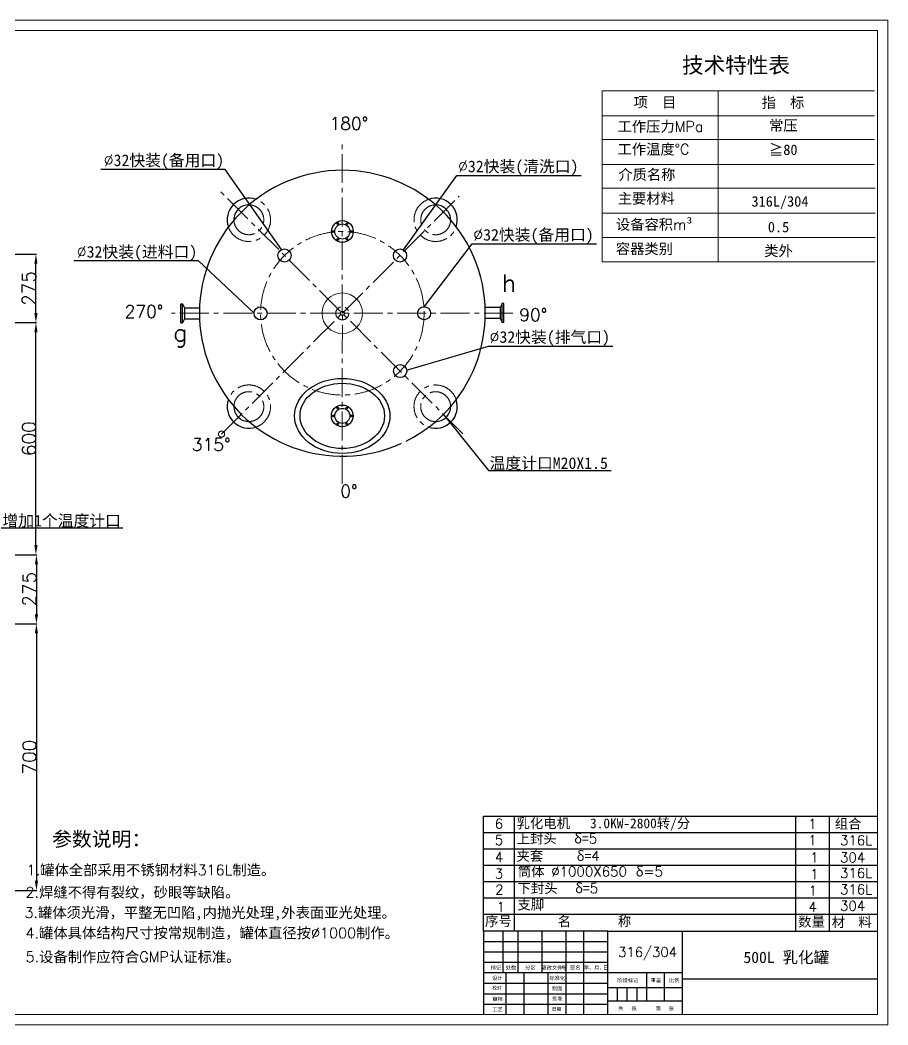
# Model space of a CAD drawing. Header units: millimetres. Extents: x 26307 to 30238, y -344 to 2259.
# Drawn here: x 27990 to 30238, y -344 to 2259 of the extents above; entities that cross this region are included whole.
import ezdxf

# ---------------------------------------------------------------- set-up
doc = ezdxf.new("R2010")
doc.units = ezdxf.units.MM
doc.header["$PDMODE"] = 3
doc.linetypes.add('CENTER2', pattern=[1.125, 0.75, -0.125, 0.125, -0.125])
for name, color, linetype, lineweight in [('中心线', 1, 'CENTER2', 15), ('图层1', 2, 'Continuous', 13), ('实线', 7, 'Continuous', 20)]:
    doc.layers.add(name, color=color, linetype=linetype, lineweight=lineweight)
doc.styles.add('Fs', font='')
doc.styles.get("Standard").update_dxf_attribs({"font": 'txt', "bigfont": 'gbcbig.shx'})
doc.styles.get('Fs').set_extended_font_data('FangSong_GB2312')
doc.dimstyles.new('ISO-25', dxfattribs={"dimtxt": 2.5, "dimasz": 2.5, "dimexe": 1.25, "dimexo": 0.625, "dimtad": 1, "dimtxsty": 'Standard', "dimcen": 2.5, "dimadec": 0, "dimazin": 0, "dimtfac": 1, "dimtmove": 0, "dimatfit": 3, "dimfxl": 0, "dimarcsym": 0})

# ---------------------------------------------------------------- blocks, each defined once
blk = doc.blocks.new('*D8')
at = {"color": 0, "lineweight": -2, "transparency": 16777216}
for p, q in [((27829.9, 1475.2), (28032.8, 1475.2)), ((28031.5, 899.2), (28031.5, 1450.2)), ((27829.9, 874.2), (28032.8, 874.2))]:
    blk.add_line(p, q, dxfattribs=at)
at = {"color": 0, "transparency": 16777216}
for points in [[(28027.4, 1450.2), (28035.7, 1450.2), (28031.5, 1475.2)], [(28027.4, 899.2), (28035.7, 899.2), (28031.5, 874.2)]]:
    blk.add_solid(points, dxfattribs=at)
at = {"layer": 'Defpoints', "color": 0, "transparency": 16777216}
for p in [(27829.3, 1475.2), (28031.5, 1475.2), (27829.2, 874.2)]:
    blk.add_point(p, dxfattribs=at)
at = {"color": 0, "transparency": 16777216, "insert": (28013.4, 1174.7), "char_height": 35, "attachment_point": 5, "rotation": 90}
blk.add_mtext('600', dxfattribs=at)
blk = doc.blocks.new('*D9')
at = {"color": 0, "lineweight": -2, "transparency": 16777216}
for p, q in [((27829.9, 874.2), (28034, 874.2)), ((28032.8, 849.2), (28032.8, 720.2)), ((27326.4, 695.2), (28034, 695.2))]:
    blk.add_line(p, q, dxfattribs=at)
at = {"color": 0, "transparency": 16777216}
for points in [[(28028.6, 849.2), (28036.9, 849.2), (28032.8, 874.2)], [(28028.6, 720.2), (28036.9, 720.2), (28032.8, 695.2)]]:
    blk.add_solid(points, dxfattribs=at)
at = {"layer": 'Defpoints', "color": 0, "transparency": 16777216}
for p in [(27829.2, 874.2), (27325.8, 695.2), (28032.8, 695.2)]:
    blk.add_point(p, dxfattribs=at)
at = {"color": 0, "transparency": 16777216, "insert": (28014.7, 784.7), "char_height": 35, "attachment_point": 5, "rotation": 90}
blk.add_mtext('275', dxfattribs=at)
blk = doc.blocks.new('*D10')
at = {"color": 0, "lineweight": -2, "transparency": 16777216}
for p, q in [((27391.8, 1652.6), (28032.8, 1652.6)), ((28031.5, 1500.2), (28031.5, 1627.6)), ((27829.9, 1475.2), (28032.8, 1475.2))]:
    blk.add_line(p, q, dxfattribs=at)
at = {"color": 0, "transparency": 16777216}
for points in [[(28027.4, 1627.6), (28035.7, 1627.6), (28031.5, 1652.6)], [(28027.4, 1500.2), (28035.7, 1500.2), (28031.5, 1475.2)]]:
    blk.add_solid(points, dxfattribs=at)
at = {"layer": 'Defpoints', "color": 0, "transparency": 16777216}
for p in [(27391.1, 1652.6), (28031.5, 1652.6), (27829.3, 1475.2)]:
    blk.add_point(p, dxfattribs=at)
at = {"color": 0, "transparency": 16777216, "insert": (28013.4, 1563.9), "char_height": 35, "attachment_point": 5, "rotation": 90}
blk.add_mtext('275', dxfattribs=at)
blk = doc.blocks.new('*D11')
at = {"color": 0, "lineweight": -2, "transparency": 16777216}
for p, q in [((27326.4, 695.2), (28034, 695.2)), ((28032.8, 670.2), (28032.8, 29.8)), ((27860.4, 4.8), (28034, 4.8))]:
    blk.add_line(p, q, dxfattribs=at)
at = {"color": 0, "transparency": 16777216}
for points in [[(28028.6, 670.2), (28036.9, 670.2), (28032.8, 695.2)], [(28028.6, 29.8), (28036.9, 29.8), (28032.8, 4.8)]]:
    blk.add_solid(points, dxfattribs=at)
at = {"layer": 'Defpoints', "color": 0, "transparency": 16777216}
for p in [(27325.8, 695.2), (27859.7, 4.8), (28032.8, 4.8)]:
    blk.add_point(p, dxfattribs=at)
at = {"color": 0, "transparency": 16777216, "insert": (28014.7, 350), "char_height": 35, "attachment_point": 5, "rotation": 90}
blk.add_mtext('700', dxfattribs=at)

msp = doc.modelspace()

# ---------------------------------------------------------------- linework, layer by layer
for p, q in [((28406.681, 1474.884), (28406.681, 1524.154)), ((28406.681, 1524.154), (28410.808, 1524.154)), ((28410.808, 1474.884), (28410.808, 1524.154)), ((28410.808, 1524.154), (28415.962, 1513.608)), ((28415.962, 1513.608), (28455.315, 1513.608)), ((28415.962, 1513.608), (28415.962, 1485.429)), ((29234.006, 1514.219), (29194.653, 1514.16)), ((29239.144, 1524.772), (29234.006, 1514.219)), ((29234.006, 1514.219), (29234.048, 1486.04)), ((29243.272, 1524.779), (29239.144, 1524.772)), ((29239.218, 1475.502), (29239.144, 1524.772)), ((29243.345, 1475.508), (29243.272, 1524.779)), ((28415.962, 1485.429), (28410.808, 1474.884)), ((28415.962, 1485.429), (28455.32, 1485.429)), ((29234.048, 1486.04), (29194.69, 1485.981)), ((29234.048, 1486.04), (29239.218, 1475.502)), ((28406.681, 1474.884), (28410.808, 1474.884)), ((29243.345, 1475.508), (29239.218, 1475.502)), ((29191.083, -101.107), (29191.083, 197.021)), ((29191.083, 197.021), (30211.02, 197.021)), ((29269.915, 197.021), (29269.915, -101.107)), ((29998.882, 197.021), (29998.882, -101.107)), ((30085.624, 197.021), (30085.624, -101.107)), ((29191.083, 154.665), (30211.02, 154.665)), ((29191.083, 154.665), (30211.02, 154.665)), ((29191.083, 112.309), (30211.02, 112.309)), ((29191.083, 69.953), (30211.02, 69.953)), ((29191.083, 27.597), (30211.02, 27.597)), ((29191.083, -14.759), (30211.02, -14.759)), ((29191.083, -57.115), (30211.02, -57.115)), ((29191.083, -101.107), (29191.083, -316.43)), ((29512.825, -101.107), (29191.083, -101.107)), ((29241.878, -208.841), (29241.878, -101.107)), ((29280.585, -208.841), (29280.585, -101.107)), ((29342.516, -208.841), (29342.516, -101.107)), ((29404.446, -316.43), (29404.446, -101.107)), ((29450.895, -316.43), (29450.895, -101.107)), ((29512.825, -316.43), (29512.825, -101.107)), ((29512.825, -101.107), (30211.02, -101.107)), ((29706.359, -316.43), (29706.359, -101.107)), ((29512.825, -127.987), (29191.083, -127.987)), ((29512.825, -154.866), (29191.083, -154.866)), ((29512.825, -181.746), (29191.083, -181.746)), ((29706.359, -208.841), (29191.083, -208.841)), ((29249.619, -317.22), (29249.619, -208.841)), ((29296.067, -316.43), (29296.067, -208.841)), ((29357.998, -316.43), (29357.998, -208.841)), ((29613.463, -282.384), (29613.463, -208.841)), ((29659.911, -282.384), (29659.911, -208.841)), ((29706.987, -224.199), (30211.02, -224.199)), ((29512.825, -235.936), (29191.083, -235.936)), ((29706.359, -247.548), (29512.825, -247.548)), ((29537.985, -282.384), (29537.985, -247.548)), ((29563.144, -282.384), (29563.144, -247.548)), ((29588.304, -282.384), (29588.304, -247.548)), ((29613.463, -282.384), (29613.463, -247.548)), ((29191.083, -263.03), (29512.825, -263.03)), ((29706.359, -282.384), (29512.825, -282.384)), ((29191.083, -290.125), (29512.825, -290.125))]:
    msp.add_line(p, q)
for centre, radius in [((28825.165, 1711.265), 28.118), ((28825.165, 1711.265), 19.489), ((28813.272, 1731.894), 2.161), ((28837.076, 1731.884), 2.161), ((28801.362, 1711.285), 2.161), ((28813.255, 1690.665), 2.161), ((28837.059, 1690.656), 2.161), ((28848.969, 1711.265), 2.161), ((28675.35, 1649.241), 16.942), ((28974.47, 1649.241), 16.942), ((28613.307, 1499.382), 16.942), ((29036.875, 1499.486), 16.942), ((28824.983, 1499.58), 5.294), ((28974.825, 1349.713), 16.942), ((28825.008, 1233.751), 28.118), ((28825.008, 1233.751), 19.489), ((28813.115, 1254.38), 2.161), ((28836.918, 1254.37), 2.161), ((28801.205, 1233.771), 2.161), ((28848.811, 1233.751), 2.161), ((28813.098, 1213.151), 2.161), ((28836.901, 1213.142), 2.161)]:
    msp.add_circle(centre, radius)
for centre, radius, start, end in [((28825.191, 1499.58), 370.141, 296.586953, 294.500778), ((28583.002, 1741.606), 56.135, 70.639339, 199.399377), ((29066.86, 1741.563), 56.135, 340.639339, 109.399377), ((28583.002, 1741.606), 38.67, 88.666788, 181.371928), ((29066.86, 1741.563), 38.67, 358.666788, 91.371928), ((28582.959, 1257.747), 56.135, 160.639339, 289.399377), ((29066.818, 1257.704), 56.135, 250.639339, 19.399377), ((28582.959, 1257.747), 38.67, 178.666788, 271.371928), ((29066.818, 1257.704), 38.67, 268.666788, 1.371928)]:
    msp.add_arc(centre, radius, start, end)
for major_axis, ratio in [((-123.422, 0.051), 0.78789968), ((-109.378, 0), 0.77289549)]:
    msp.add_ellipse((28825.008, 1233.751), major_axis=major_axis, ratio=ratio)
at = {"layer": '中心线', "ltscale": 100}
for p, q in [((28824.91, 1499.447), (28824.91, 1945.971)), ((29137.559, 1186.951), (28510.413, 1814.207)), ((28825.117, 1499.373), (29127.726, 1803.027)), ((29267.102, 1499.373), (28382.718, 1499.373)), ((28512.264, 1186.541), (28824.915, 1499.373)), ((28824.936, 1057.463), (28825.117, 1499.373))]:
    msp.add_line(p, q, dxfattribs=at)
for centre, radius in [((28825.096, 1499.486), 211.78), ((28825.05, 1499.514), 16.942)]:
    msp.add_circle(centre, radius, dxfattribs=at)
at = {"layer": '中心线', "color": 0, "ltscale": 100}
msp.add_circle((28512.264, 1186.541), 7.931, dxfattribs=at)
at = {"layer": '中心线', "ltscale": 100}
for centre, radius, start, end in [((28583.002, 1741.606), 56.135, 199.399377, 70.639339), ((28583.002, 1741.606), 38.67, 181.371928, 88.666788), ((29066.86, 1741.563), 56.135, 109.399377, 340.639339), ((29066.86, 1741.563), 38.67, 91.371928, 358.666788), ((28582.959, 1257.747), 56.135, 289.399377, 160.639339), ((29066.818, 1257.704), 56.135, 19.399377, 250.639339), ((28582.959, 1257.747), 38.67, 271.371928, 178.666788), ((29066.818, 1257.704), 38.67, 1.371928, 268.666788)]:
    msp.add_arc(centre, radius, start, end, dxfattribs=at)
at = {"layer": '实线'}
for p, q in [((29497.822, 2075.621), (29497.822, 1884.755)), ((29497.822, 2075.621), (30203.549, 2075.621)), ((29798.923, 2075.621), (29798.923, 1884.755)), ((29497.822, 2010.742), (30203.549, 2010.742)), ((29497.822, 1949.633), (30203.549, 1949.633)), ((29497.822, 1884.755), (30203.549, 1884.755)), ((29497.822, 1884.755), (30203.549, 1884.755)), ((29497.822, 1884.755), (29497.822, 1632.779)), ((29798.923, 1884.755), (29798.923, 1632.779)), ((29497.822, 1823.645), (30205.435, 1823.645)), ((29497.822, 1758.767), (30205.435, 1758.767)), ((29497.822, 1695.773), (30205.435, 1695.773)), ((29497.822, 1632.779), (30205.435, 1632.779))]:
    msp.add_line(p, q, dxfattribs=at)
for points in [[(30238.128, 2258.81), (26307.498, 2258.81), (26307.498, -343.538), (30238.128, -343.538)], [(30211.02, -316.43), (26334.606, -316.43), (26334.606, 2231.702), (30211.02, 2231.702)]]:
    msp.add_lwpolyline(points, close=True, dxfattribs=at)
msp.add_circle((28824.983, 1499.58), 52.438, dxfattribs=at)

# ---------------------------------------------------------------- texts
at = {"style": 'Fs'}
for s, height, p in [('标记', 9.6767, (29209.343, -200.21)), ('处数', 9.6767, (29248.364, -200.08)), ('分区', 9.6767, (29298.473, -200.001)), ('更改文件', 9.6767, (29340.792, -200.269)), ('号', 9.677, (29392.693, -200.789)), ('签名', 9.6767, (29414.751, -200.132)), ('年、月、', 9.6767, (29450.895, -200.184)), ('日', 9.677, (29500.217, -200.106)), ('设计', 9.6767, (29213.266, -227.148)), ('标准化', 9.6767, (29361.346, -227.279)), ('阶段标记', 9.6767, (29537.357, -233.111)), ('重量', 9.6767, (29623.846, -233.059)), ('比例', 9.6767, (29671, -232.928)), ('制图', 9.6767, (29368.303, -254.269)), ('审核', 9.6767, (29213.711, -281.416)), ('批准', 9.6767, (29368.303, -279.896)), ('工艺', 9.6767, (29213.423, -308.511)), ('共', 9.677, (29539.929, -305.675)), ('张', 9.677, (29573.649, -305.675)), ('第', 9.677, (29636.958, -305.648)), ('张', 9.677, (29670.678, -305.648))]:
    msp.add_text(s, height=height, dxfattribs=at).set_placement(p)
at = {"attachment_point": 1}
for s, insert, char_height, width in [('180%%d', (28791.786, 2007.309), 32.5293, 939.74497), ('270%%d', (28260.988, 1520.33), 32.5293, 939.74497), ('90%%d', (29283.296, 1511.726), 32.5293, 939.74497), ('315%%d', (28435.099, 1175.698), 32.5293, 939.74497), ('0%%d', (28819.878, 1054.85), 32.5293, 939.74497), ('6', (29219.914, 190.138), 25.414, 734.17597), ('{\\fSimSun|b0|i0|c134|p54;乳化电机   3.0KW-2800转/分}', (29276.081, 191.328), 25.41356, 761.17067), ('1', (30031.971, 189.918), 25.414, 734.17597), ('{\\fSimSun|b0|i0|c134|p54;组合}', (30100.613, 190.125), 25.41356, 734.17597), ('{\\fSimSun|b0|i0|c134|p54;参数说明：}', (28073.278, 156.63), 37.67098, 673.16447), ('5', (29219.914, 147.782), 25.414, 734.17597), ('{\\fSimSun|b0|i0|c134|p54;上封头}  {\\fSimSun|b0|i0|c134|p54;δ=}5', (29276.202, 151.768), 25.41356, 734.17597), ('1', (30031.971, 147.562), 25.414, 734.17597), ('316L', (30114.053, 147.096), 25.4136, 734.17597), ('{\\fSimSun|b0|i0|c134|p54;夹套     δ=}4', (29276.081, 106.616), 25.41356, 761.17067), ('4', (29219.914, 103.531), 25.414, 734.17597), ('1', (30037.028, 102.738), 25.414, 734.17597), ('304', (30114.053, 102.699), 25.4136, 734.17597), ('1.{\\fSimSun|b0|i0|c134|p54;罐体全部采用不锈钢材料}316L{\\fSimSun|b0|i0|c134|p54;制造。}', (28007.621, 71.268), 27.18525, 878.21308), ('3', (29219.914, 60.811), 25.414, 734.17597), ('{\\fSimSun|b0|i0|c134|p54;筒体 }%%C1000X650 {\\fSimSun|b0|i0|c134|p54;δ}=5', (29279.542, 66.385), 25.41356, 734.17597), ('1', (30036.901, 59.665), 25.414, 734.17597), ('316L', (30114.053, 62.384), 25.4136, 734.17597), ('{\\fSimSun|b0|i0|c134|p54;下封头}  {\\fSimSun|b0|i0|c134|p54;δ=}5', (29278.657, 23.132), 25.41356, 734.17597), ('2.{\\fSimSun|b0|i0|c134|p54;焊缝不得有裂纹，砂眼等缺陷。}', (28004.543, 13.362), 27.18525, 571.31894), ('2', (29220.764, 19.219), 25.414, 734.17597), ('1', (30032.552, 16.81), 25.414, 734.17597), ('316L', (30114.053, 20.029), 25.4136, 734.17597), ('1', (29224.507, -25.236), 25.414, 734.17597), ('{\\fSimSun|b0|i0|c134|p54;支脚}', (29278.657, -19.224), 25.41356, 734.17597), ('4', (30032.552, -25.546), 25.414, 734.17597), ('304', (30114.053, -22.327), 25.4136, 734.17597), ('3.{\\fSimSun|b0|i0|c134|p54;罐体须光滑，平整无凹陷,内抛光处理,外表面\\fSimSun|b0|i0|c134|p6;亚\\fSimSun|b0|i0|c134|p54;光处理。}', (28001.851, -39.106), 27.185246, 1035.47031), ('{\\fSimSun|b0|i0|c134|p54;序号}', (29194.6, -62.274), 25.41356, 734.17597), ('{\\fSimSun|b0|i0|c134|p54;名       称}', (29382.859, -62.374), 25.41356, 734.17597), ('{\\fSimSun|b0|i0|c134|p54;数量}', (30005.58, -63.537), 25.41356, 734.17597), ('{\\fSimSun|b0|i0|c134|p54;材  料}', (30092.521, -64.651), 25.41356, 734.17597), ('4.{\\fSimSun|b0|i0|c134|p54;罐体具体结构尺寸按常规制造，罐体直径按}%%C1000{\\fSimSun|b0|i0|c134|p54;制作。}', (28004.596, -91.771), 27.18525, 1035.23576), ('5.{\\fSimSun|b0|i0|c134|p54;设备制作应符合}GMP{\\fSimSun|b0|i0|c134|p54;认证标准。}', (28004.659, -153.691), 27.18525, 572.53288), ('316/304', (29539.638, -142.516), 25, 447.28259), ('{\\fSimSun|b0|i0|c134|p54;校对}', (29213.496, -243.365), 8.70903, 66.44952), ('{\\fSimSun|b0|i0|c134|p54;日期}', (29368.122, -298.192), 8.70903, 58.63201)]:
    msp.add_mtext(s, dxfattribs=dict(at, insert=insert, char_height=char_height, width=width))
at = {"char_height": 45.18, "width": 1305.20134, "attachment_point": 1, "rotation": 0.289286}
for s, insert in [('h', (29238.32, 1599.94)), ('g', (28386.911, 1471.96))]:
    msp.add_mtext(s, dxfattribs=dict(at, insert=insert))
at = {"layer": '图层1', "char_height": 30}
for s, insert, attachment_point in [('%%C{\\fSimSun|b0|i0|c134|p2;32快装(备用口)}', (28518.897, 1872.789), 9), ('%%C{\\fSimSun|b0|i0|c134|p2;32快装(清洗口)}', (29124.709, 1856.948), 7), ('%%C{\\fSimSun|b0|i0|c134|p2;32快装(备用口)}', (29164.142, 1679.777), 7), ('%%C{\\fSimSun|b0|i0|c134|p2;32快装(进料口)}', (28449.174, 1635.661), 9), ('%%C{\\fSimSun|b0|i0|c134|p2;32快装(排气口)}', (29206.368, 1415.089), 7), ('{\\fSimSun|b0|i0|c134|p2;温度计口M20X1.5}', (29206.368, 1093.133), 7), ('{\\fSimSun|b0|i0|c134|p2;增加1个温度计口}', (27944.842, 944.061), 7)]:
    msp.add_mtext(s, dxfattribs=dict(at, insert=insert, attachment_point=attachment_point))
at = {"layer": '实线'}
for s, insert, char_height, width, attachment_point in [('{\\fSimSun|b0|i0|c134|p54;技术特性表}', (29704.854, 2162.548), 40.98699, 405.36868, 1), ('{\\fSimSun|b0|i0|c134|p54;\\H0.7937x;项  目}', (29634.976, 2044.626), 34.15582, 675.61447, 5), ('{\\fSimSun|b0|i0|c134|p54;\\H0.7937x;指  标}', (29966.444, 2043.905), 34.15582, 675.61447, 5), ('{\\fSimSun|b0|i0|c134|p2;工作压力}MPa', (29538.031, 1996.728), 27.1078, 1020.72595, 1), ('{\\fSimSun|b0|i0|c134|p54;常压}', (29967.193, 1984.59), 27.1078, 675.61447, 5), ('{\\fSimSun|b0|i0|c134|p2;工作温度%%d}C', (29538.031, 1937.963), 27.1078, 1020.72595, 1), ('{\\fSimSun|b0|i0|c134|p0;≧80}', (29967.193, 1922.192), 27.1078, 675.61447, 5), ('{\\fSimSun|b0|i0|c134|p54;介质名称}', (29539.917, 1872.424), 27.1078, 1020.72595, 1), ('{\\fSimSun|b0|i0|c134|p54;主要材料\\fSimSun|b0|i0|c134|p0;}', (29538.313, 1810.506), 27.1078, 1020.72595, 1), ('{\\fSimSun|b0|i0|c134|p54;316L/304}', (29958.6, 1786.002), 27.1078, 675.61447, 5), ('{\\fSimSun|b0|i0|c134|p54;设备容积}m{\\fSimSun|b0|i0|c134|p0;³}', (29533.582, 1743.104), 27.1078, 1020.72595, 1), ('{\\fSimSun|b0|i0|c134|p54;0.5}', (29954.846, 1722.764), 27.1078, 675.61447, 5), ('{\\fSimSun|b0|i0|c134|p54;容器类别}', (29533.582, 1680.11), 27.1078, 1020.72595, 1), ('{\\fSimSun|b0|i0|c134|p54;类外}', (29954.846, 1659.77), 27.1078, 675.61447, 5), ('{\\fSimSun|b0|i0|c134|p2; \\H0.875x;    500L 乳化罐}', (29760.263, -153.713), 33.88474, 10412.64158, 1)]:
    msp.add_mtext(s, dxfattribs=dict(at, insert=insert, char_height=char_height, width=width, attachment_point=attachment_point))

# ---------------------------------------------------------------- dimensions: what is measured, and where the dimension line sits
at = {"color": 3}
for base, p1, p2, text, picture, middle in [((28031.526, 1652.564), (27829.255, 1475.224), (27391.148, 1652.564), '275', '*D10', (28013.401, 1563.894)), ((28031.526, 1475.224), (27829.247, 874.221), (27829.255, 1475.224), '600', '*D8', (28013.401, 1174.722)), ((28032.776, 695.239), (27829.247, 874.221), (27325.752, 695.239), '275', '*D9', (28014.651, 784.73)), ((28032.776, 4.755), (27325.752, 695.239), (27859.727, 4.755), '700', '*D11', (28014.651, 349.997))]:
    dim = msp.add_linear_dim(base=base, p1=p1, p2=p2, angle=90, text=text, dimstyle='ISO-25', override={"dimtxt": 35, "dimasz": 25, "dimfxl": 2}, dxfattribs=at)
    dim.commit()
    dim.dimension.update_dxf_attribs({"geometry": picture, "text_midpoint": middle})

# ---------------------------------------------------------------- leaders
at = {"layer": '图层1', "annotation_type": 0, "has_hookline": 1}
for points, hookline_direction, text_width in [([(28667.808, 1664.412), (28522.022, 1872.164), (28519.522, 1872.164)], 1, 319.333), ([(28983.315, 1663.692), (29121.584, 1856.323), (29124.084, 1856.323)], 0, 319.333), ([(29036.875, 1516.428), (29161.017, 1679.152), (29163.517, 1679.152)], 0, 319.333), ([(28596.364, 1499.382), (28452.299, 1635.036), (28449.799, 1635.036)], 1, 319.333), ([(28991.538, 1352.492), (29203.243, 1414.464), (29205.743, 1414.464)], 0, 319.333), ([(29086.794, 1237.725), (29203.243, 1092.508), (29205.743, 1092.508)], 0, 315.333), ([(27916.066, 993.51), (27935.137, 943.436), (27944.217, 943.436)], 0, 311.833)]:
    msp.add_leader(points, dimstyle='ISO-25', override={"dimgap": 0.625, "dimtad": 1, "dimfxl": 2}, dxfattribs=dict(at, hookline_direction=hookline_direction, text_width=text_width))

doc.saveas('drawing.dxf')
